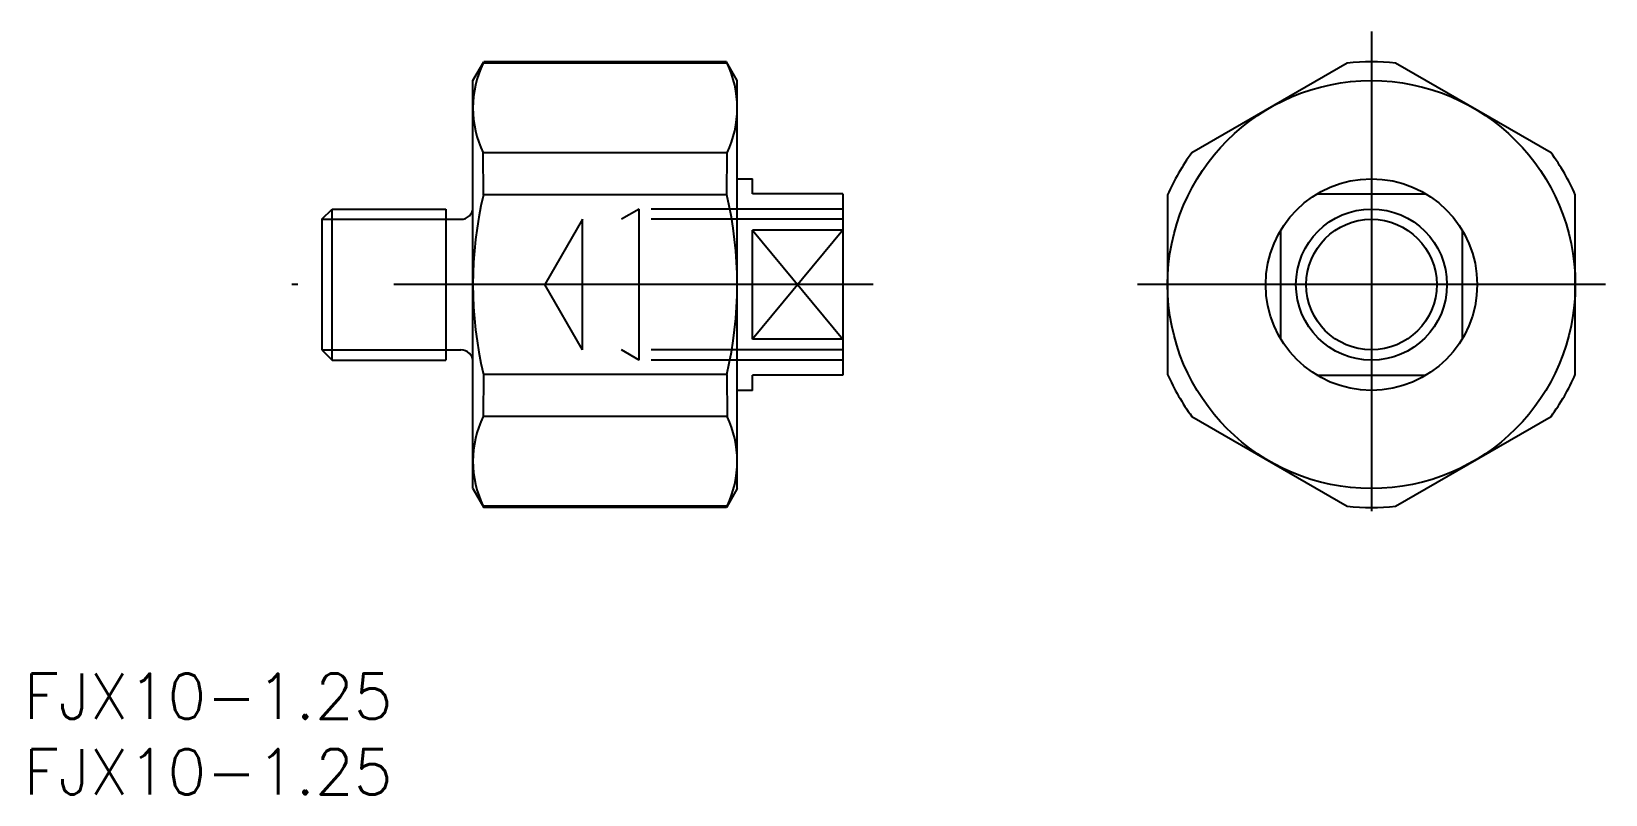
# Model space of a CAD drawing. Extents: x -89 to 16, y -34 to 17.
import ezdxf

# ---------------------------------------------------------------- set-up
doc = ezdxf.new("R2010")
doc.units = 0
doc.linetypes.add('CENTER', pattern=[50.8, 31.75, -6.35, 6.35, -6.35])
doc.linetypes.add('DASHED', pattern=[19.05, 12.7, -6.35])
doc.layers.get('0').update_dxf_attribs({"linetype": 'CONTINUOUS'})
doc.layers.add('CENTER', color=1, linetype='CENTER')
doc.styles.get("Standard").update_dxf_attribs({"font": 'txt.shx', "height": 3, "bigfont": 'bigfont.shx'})

msp = doc.modelspace()

# ---------------------------------------------------------------- linework, layer by layer
at = {"color": 7, "linetype": 'CONTINUOUS'}
for p, q in [((-59.5, 13.5), (-58.78, 14.75)), ((-58.83, 14.66), (-58.82, 14.67)), ((-42.67, 14.66), (-58.83, 14.66)), ((-42.72, 14.75), (-58.78, 14.75)), ((-42, 13.5), (-42.72, 14.75)), ((-42.67, 14.66), (-42.68, 14.67)), ((-1.6, 14.66), (-11.9, 8.72)), ((11.9, 8.72), (1.6, 14.66)), ((-59.5, -13.5), (-59.5, 13.5)), ((-42, -13.5), (-42, 13.5)), ((-58.81, 5.94), (-58.83, 8.72)), ((-42.67, 8.72), (-58.83, 8.72)), ((-42.69, 5.94), (-42.67, 8.72)), ((-42, 7), (-41, 7)), ((-41, 6), (-41, 7)), ((-42.69, 5.94), (-58.81, 5.94)), ((-35, 6), (-41, 6)), ((-35, 6), (-35, -6)), ((-13.5, 5.94), (-13.5, -5.94)), ((-3.61, 6), (3.61, 6)), ((13.5, -5.94), (13.5, 5.94)), ((-69.5, 4.32), (-68.82, 5)), ((-69.5, 4.32), (-69.5, -4.32)), ((-68.82, 5), (-61.3, 5)), ((-68.82, -5), (-68.82, 5)), ((-61.3, 5), (-61.3, -5)), ((-61.3, 4.32), (-60.3, 4.32)), ((-41, -3.61), (-41, 3.61)), ((-35, 3.61), (-41, 3.61)), ((-6, -3.61), (-6, 3.61)), ((6, 3.61), (6, -3.61)), ((-35, -3.61), (-41, -3.61)), ((-69.5, -4.32), (-68.82, -5)), ((-68.82, -5), (-61.3, -5)), ((-61.3, -4.32), (-60.3, -4.32)), ((-58.81, -5.94), (-58.83, -8.72)), ((-42.69, -5.94), (-58.81, -5.94)), ((-42.69, -5.94), (-42.67, -8.72)), ((-35, -6), (-41, -6)), ((-41, -7), (-41, -6)), ((-3.61, -6), (3.61, -6)), ((-41, -7), (-42, -7)), ((-42.67, -8.72), (-58.83, -8.72)), ((-11.9, -8.72), (-1.6, -14.66)), ((1.6, -14.66), (11.9, -8.72)), ((-59.5, -13.5), (-58.78, -14.75)), ((-42, -13.5), (-42.72, -14.75)), ((-42.67, -14.66), (-58.83, -14.66)), ((-58.83, -14.66), (-58.82, -14.67)), ((-42.72, -14.75), (-58.78, -14.75)), ((-42.67, -14.66), (-42.68, -14.67))]:
    msp.add_line(p, q, dxfattribs=at)
at = {"color": 3, "linetype": 'CONTINUOUS'}
for p, q in [((-69.5, 4.32), (-61.3, 4.32)), ((-41, 3.61), (-35, -3.61)), ((-35, 3.61), (-41, -3.61)), ((-69.5, -4.32), (-61.3, -4.32))]:
    msp.add_line(p, q, dxfattribs=at)
at = {"color": 3, "linetype": 'DASHED'}
for p, q in [((-52.25, 4.32), (-54.75, 0)), ((-35, 4.32), (-52.25, 4.32)), ((-52.25, -4.32), (-52.25, 4.32)), ((-48.5, 5), (-49.67, 4.32)), ((-48.5, -5), (-48.5, 5)), ((-35, 5), (-48.5, 5)), ((-52.25, -4.32), (-54.75, 0)), ((-35, -4.32), (-52.25, -4.32)), ((-48.5, -5), (-49.67, -4.32)), ((-35, -5), (-48.5, -5))]:
    msp.add_line(p, q, dxfattribs=at)
at = {"color": 7, "linetype": 'CONTINUOUS'}
for radius in [13.5, 7, 4.32]:
    msp.add_circle((0, 0), radius, dxfattribs=at)
at = {"color": 3, "linetype": 'CONTINUOUS'}
msp.add_circle((0, 0), 5, dxfattribs=at)
at = {"color": 7, "linetype": 'CONTINUOUS'}
for centre, radius, start, end in [((-52.6, 11.69), 6.9, 154.4965, 205.5035), ((-48.9, 11.69), 6.9, 334.4965, 25.5035), ((0, 0), 14.75, 83.7581, 96.2419), ((0, 0), 14.75, 143.7581, 156.2419), ((0, 0), 14.75, 23.7581, 36.2419), ((-33.71, 0), 25.79, 166.6807, 193.3193), ((-67.79, 0), 25.79, 346.6807, 13.3193), ((-60.3, 5.12), 0.8, 270, 0), ((-60.3, -5.12), 0.8, 0, 90), ((0, 0), 14.75, 203.7581, 216.2419), ((0, 0), 14.75, 323.7581, 336.2419), ((-52.6, -11.69), 6.9, 154.4965, 205.5035), ((-48.9, -11.69), 6.9, 334.4965, 25.5035), ((0, 0), 14.75, 263.7581, 276.2419)]:
    msp.add_arc(centre, radius, start, end, dxfattribs=at)
at = {"layer": 'CENTER', "color": 1, "linetype": 'CENTER'}
for p, q in [((0, 16.75), (0, -16.75)), ((-33, 0), (-71.5, 0)), ((15.5, 0), (-15.5, 0))]:
    msp.add_line(p, q, dxfattribs=at)

# ---------------------------------------------------------------- texts
at = {"color": 7, "linetype": 'CONTINUOUS'}
for p in [(-89.25, -28.74), (-89.25, -33.74)]:
    msp.add_text('FJX10-1.25', height=3, dxfattribs=at).set_placement(p)

doc.saveas('drawing.dxf')
